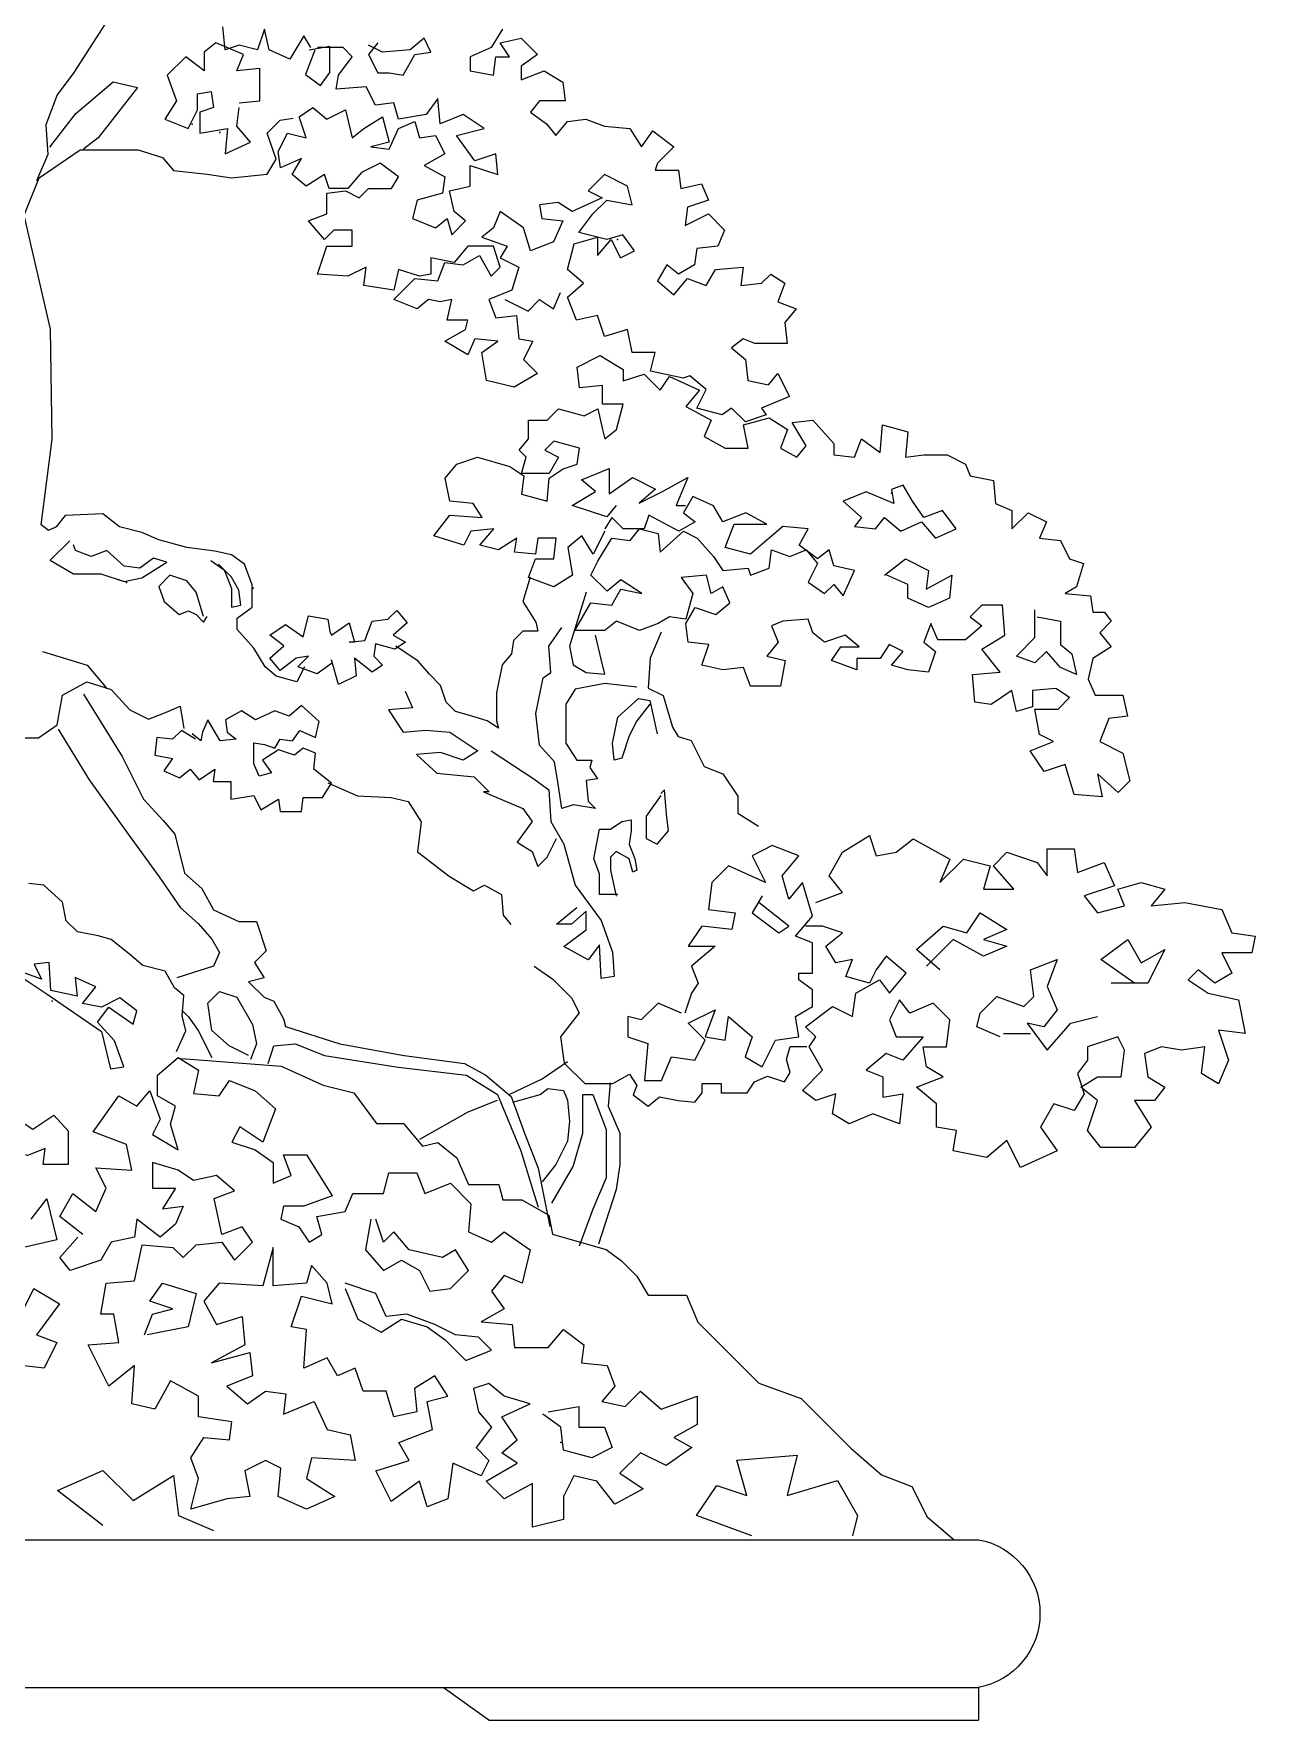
# Model space of a CAD drawing. Extents: x 972 to 1810, y 1574 to 2161.
# Drawn here: x 1542.3 to 1810.3, y 1574.4 to 1944.4 of the extents above; entities that cross this region are included whole.
import ezdxf

# ---------------------------------------------------------------- set-up
doc = ezdxf.new("R2010")
doc.units = 0
doc.header["$LTSCALE"] = 0.9
doc.header["$MEASUREMENT"] = 0
doc.header["$PDSIZE"] = 15
for name, color, linetype in [('2', 2, 'CONTINUOUS'), ('3', 3, 'CONTINUOUS'), ('4', 4, 'CONTINUOUS')]:
    doc.layers.add(name, color=color, linetype=linetype)

msp = doc.modelspace()

# ---------------------------------------------------------------- linework, layer by layer
at = {"layer": '2'}
for points in [[(1101.58, 1614.03), (1749.57, 1614.03)], [(1101.58, 1581.63), (1749.57, 1581.63)], [(1642.19, 1574.43), (1632.15, 1581.63)], [(1642.19, 1574.43), (1749.57, 1574.43)]]:
    msp.add_lwpolyline(points, dxfattribs=at)
msp.add_lwpolyline([(1749.57, 1614.03, -0.832569), (1749.57, 1581.63, -3.081193), (1749.57, 1581.63), (1749.57, 1574.43)], format="xyb", dxfattribs=at)
at = {"layer": '3'}
for points in [[(1587.36, 1929.19), (1591.92, 1929.69), (1591.92, 1936.79), (1586.85, 1936.28), (1588.37, 1939.83), (1582.28, 1942.37), (1579.75, 1940.34), (1579.75, 1936.28), (1575.69, 1939.32), (1571.63, 1935.27), (1573.66, 1929.69), (1571.12, 1925.64), (1576.2, 1923.61), (1578.23, 1927.66), (1578.23, 1931.21), (1581.27, 1931.72), (1581.78, 1928.17), (1578.73, 1927.16), (1578.73, 1922.6), (1584.82, 1923.61), (1584.31, 1918.03), (1589.89, 1920.57), (1586.85, 1924.12), (1587.36, 1928.17)], [(1603.08, 1941.35), (1601.56, 1943.89), (1598.52, 1938.82), (1593.95, 1940.84), (1592.94, 1945.41), (1591.41, 1940.84), (1587.36, 1941.86), (1584.31, 1940.84), (1583.81, 1945.91)], [(1645.19, 1945.41), (1642.65, 1941.35), (1638.08, 1939.32), (1638.08, 1936.28), (1643.16, 1935.27), (1643.66, 1939.32), (1646.71, 1939.32), (1644.68, 1942.37), (1649.25, 1943.38), (1652.8, 1939.83), (1649.25, 1937.3), (1649.25, 1934.25), (1654.32, 1936.28), (1658.38, 1933.75), (1658.88, 1929.69), (1653.3, 1929.69), (1651.27, 1927.16), (1654.83, 1924.62), (1656.85, 1922.09), (1659.39, 1925.13), (1663.45, 1925.64), (1667.51, 1924.12), (1673.09, 1923.61), (1675.62, 1919.55), (1678.16, 1923.1), (1682.73, 1919.55), (1679.17, 1916.01), (1678.67, 1914.48), (1683.74, 1914.48), (1684.25, 1910.43), (1688.81, 1911.44), (1690.34, 1907.89), (1685.77, 1906.37), (1685.26, 1902.32), (1690.34, 1904.85), (1693.89, 1901.3), (1692.36, 1897.76), (1687.8, 1897.25), (1687.29, 1893.7), (1683.74, 1891.67), (1681.2, 1893.7), (1679.17, 1890.15), (1682.73, 1887.11), (1685.77, 1890.66), (1689.83, 1889.14), (1691.86, 1892.69), (1697.94, 1893.19), (1697.44, 1889.14), (1702, 1889.64), (1704.03, 1891.67), (1707.08, 1889.64), (1705.55, 1885.59), (1709.61, 1884.07), (1707.08, 1881.03), (1707.58, 1876.46), (1700.48, 1876.46), (1697.94, 1877.48), (1695.41, 1875.45), (1698.45, 1872.92), (1698.96, 1868.35), (1703.52, 1867.34), (1705.55, 1869.87), (1708.09, 1864.81), (1702, 1862.27), (1703.02, 1860.75), (1698.45, 1859.23), (1695.41, 1862.27), (1693.38, 1860.75), (1687.8, 1862.27), (1689.83, 1866.33), (1686.28, 1869.37), (1684.76, 1868.86), (1677.65, 1870.38), (1678.67, 1874.44), (1673.59, 1874.44), (1672.58, 1879.51), (1667.51, 1877.99), (1665.99, 1882.55), (1661.42, 1881.53), (1659.39, 1886.6), (1662.94, 1889.64), (1659.39, 1892.69), (1660.91, 1898.26), (1665.99, 1899.78), (1665.99, 1895.73), (1669.03, 1899.28), (1671.06, 1895.22), (1674.1, 1896.74), (1671.57, 1900.29), (1668.01, 1899.28), (1661.93, 1900.8), (1664.97, 1904.85), (1668.01, 1907.89), (1673.59, 1906.88), (1672.58, 1910.94), (1667.51, 1913.47), (1663.96, 1909.92), (1667, 1908.4), (1660.41, 1905.36), (1657.36, 1907.39), (1653.3, 1906.88), (1653.81, 1903.84), (1658.38, 1903.33), (1656.35, 1898.77), (1651.27, 1896.74), (1649.75, 1901.81), (1644.68, 1905.36), (1643.16, 1901.81), (1640.62, 1899.78), (1646.2, 1897.76), (1644.68, 1895.22), (1648.74, 1893.19), (1647.22, 1888.12), (1642.14, 1886.1), (1643.66, 1882.04), (1648.23, 1882.55), (1648.74, 1877.48), (1651.78, 1876.97), (1649.75, 1872.92), (1652.8, 1869.87), (1647.72, 1866.83), (1641.64, 1868.35), (1640.62, 1874.44), (1644.17, 1876.97), (1639.1, 1877.48), (1637.58, 1873.93), (1632.5, 1876.97), (1637.07, 1879.51), (1637.58, 1881.53), (1633.01, 1881.53), (1634.03, 1886.1), (1631.49, 1885.59), (1628.95, 1886.1), (1626.42, 1884.07), (1621.34, 1886.1), (1625.91, 1890.66), (1630.98, 1890.15), (1632.5, 1894.21), (1636.56, 1893.7), (1640.11, 1895.73), (1642.65, 1891.17), (1644.68, 1893.19), (1643.16, 1897.76), (1637.58, 1897.76), (1634.53, 1894.21), (1629.46, 1895.22), (1629.46, 1891.67), (1626.92, 1891.17), (1622.36, 1892.69), (1621.34, 1888.12), (1614.75, 1889.14), (1615.26, 1893.19), (1611.2, 1891.17), (1604.6, 1891.67), (1606.63, 1897.76), (1612.21, 1897.76), (1612.21, 1901.3), (1608.16, 1901.3), (1606.13, 1899.28), (1602.57, 1903.33), (1606.63, 1904.85), (1606.63, 1909.42), (1610.69, 1909.92), (1613.74, 1908.4), (1615.76, 1910.43), (1620.84, 1910.43), (1622.36, 1912.96), (1618.3, 1916.01), (1614.24, 1913.98), (1611.2, 1910.43), (1607.14, 1910.43), (1606.13, 1913.47), (1602.07, 1910.94), (1599.02, 1913.47), (1601.05, 1917.02), (1596.49, 1914.99), (1595.98, 1918.54), (1598.01, 1922.6), (1602.07, 1921.58), (1600.55, 1926.14), (1603.59, 1928.17), (1606.63, 1925.64), (1610.69, 1927.66), (1612.21, 1921.58), (1614.75, 1923.61), (1618.81, 1926.14), (1620.33, 1920.57), (1616.27, 1919.55), (1620.33, 1919.05), (1622.36, 1923.61), (1625.91, 1925.13), (1626.92, 1921.58), (1630.48, 1922.09), (1632.5, 1918.03), (1627.94, 1915.5), (1632.5, 1912.96), (1632, 1909.42), (1626.42, 1907.89), (1625.4, 1903.84), (1630.48, 1901.81), (1633.01, 1903.84), (1634.03, 1900.29), (1637.07, 1903.33), (1634.53, 1905.36), (1633.52, 1909.92), (1638.08, 1910.94), (1638.08, 1915.5), (1644.17, 1913.47), (1643.66, 1918.03), (1639.1, 1916.51), (1635.04, 1922.09), (1641.13, 1923.61), (1636.56, 1926.65), (1631.49, 1924.62), (1630.98, 1930.2), (1628.45, 1926.65), (1622.36, 1925.64), (1621.34, 1929.19), (1617.29, 1928.68), (1615.26, 1932.73), (1608.66, 1932.23), (1609.17, 1935.27), (1612.21, 1939.32), (1610.18, 1941.35), (1604.6, 1941.35)], [(1617.79, 1942.37), (1615.76, 1939.83), (1617.79, 1935.78), (1620.33, 1935.78), (1623.37, 1935.27), (1625.91, 1939.83), (1629.46, 1940.34), (1627.94, 1943.38), (1624.9, 1940.84), (1618.81, 1940.34), (1615.76, 1941.86)], [(1545.85, 1919.49), (1551.58, 1926.86), (1559.77, 1933.82), (1565.1, 1932.59), (1562.23, 1928.91), (1556.5, 1921.54), (1553.22, 1919.08)], [(1645.69, 1886.1), (1650.77, 1883.56), (1653.3, 1886.1), (1656.35, 1884.07), (1657.87, 1887.62)], [(1667.6, 1835.26), (1665.07, 1830.19), (1662.53, 1834.24), (1659.49, 1831.71), (1660.5, 1825.62), (1656.44, 1823.09), (1650.86, 1825.12), (1652.38, 1829.17), (1656.44, 1829.17), (1656.95, 1833.73), (1652.89, 1833.73), (1652.38, 1830.19), (1647.82, 1830.69), (1648.33, 1833.73), (1644.27, 1831.2), (1640.21, 1832.21), (1643.25, 1835.76), (1638.18, 1835.26), (1636.66, 1832.21), (1630.06, 1834.24), (1633.61, 1838.8), (1640.72, 1838.3), (1638.69, 1841.34), (1633.61, 1841.85), (1632.6, 1846.92), (1635.14, 1849.96), (1639.7, 1851.48), (1646.8, 1849.45), (1649.85, 1847.42), (1649.34, 1843.37), (1654.92, 1841.85), (1655.43, 1846.92), (1658.47, 1848.94), (1661.51, 1849.96), (1662.02, 1853.51), (1656.44, 1855.03), (1654.41, 1853), (1657.46, 1851.48), (1655.43, 1847.93), (1649.34, 1847.93), (1650.35, 1851.48), (1648.83, 1853), (1650.86, 1855.53), (1650.86, 1859.59), (1654.92, 1859.59), (1657.46, 1862.12), (1663.04, 1860.6), (1666.08, 1862.12), (1667.09, 1857.56), (1667.6, 1855.53), (1670.14, 1857.56), (1671.66, 1863.14), (1667.09, 1863.14), (1667.09, 1867.19), (1662.02, 1866.69), (1661.51, 1871.25), (1666.59, 1873.78), (1671.66, 1870.74), (1671.66, 1868.21), (1676.23, 1869.73), (1679.78, 1866.18), (1681.81, 1869.22), (1688.4, 1866.18), (1685.36, 1862.63), (1690.94, 1859.59), (1689.42, 1856.04), (1693.98, 1853.51), (1699.05, 1853.51), (1698.04, 1858.57), (1703.62, 1860.1), (1707.68, 1857.56), (1706.16, 1853.51), (1709.71, 1851.48), (1711.74, 1854.01), (1708.69, 1859.08), (1713.26, 1859.59), (1717.82, 1854.52), (1717.82, 1851.98), (1722.39, 1851.48), (1723.91, 1855.53), (1727.97, 1852.49), (1728.48, 1858.57), (1734.06, 1857.05), (1733.55, 1851.48), (1737.61, 1851.98), (1742.68, 1851.98), (1746.74, 1849.96), (1747.75, 1847.42), (1752.83, 1846.41), (1753.33, 1841.34), (1756.88, 1839.82), (1756.88, 1835.76), (1760.44, 1839.31), (1764.49, 1837.28), (1762.97, 1833.73), (1767.54, 1833.23), (1769.57, 1829.17), (1772.61, 1828.16), (1771.09, 1823.09), (1768.55, 1821.57), (1774.13, 1821.06), (1774.64, 1817.51), (1777.18, 1817.51), (1778.7, 1815.49), (1776.16, 1812.95), (1778.7, 1809.91), (1774.64, 1807.37), (1773.62, 1802.81), (1775.15, 1799.26), (1781.23, 1799.26), (1782.25, 1794.7), (1778.19, 1794.19), (1776.16, 1789.12), (1781.23, 1786.59), (1782.76, 1780.51), (1780.22, 1777.97), (1775.65, 1782.03), (1776.67, 1776.96), (1770.58, 1777.47), (1768.55, 1784.06), (1763.99, 1782.53), (1760.94, 1787.1), (1766.02, 1789.12), (1762.97, 1790.65), (1761.96, 1796.22), (1767.03, 1796.22), (1769.57, 1798.76), (1766.52, 1800.78), (1761.45, 1800.28), (1761.45, 1796.73), (1757.9, 1795.72), (1756.88, 1800.28), (1752.32, 1797.24), (1748.77, 1797.74), (1748.26, 1803.83), (1754.35, 1804.33), (1750.29, 1809.4), (1755.36, 1812.44), (1754.86, 1819.03), (1750.29, 1819.03), (1747.75, 1816.5), (1750.29, 1814.47), (1746.74, 1811.43), (1740.65, 1811.43), (1739.13, 1814.98), (1737.61, 1810.92), (1740.14, 1808.9), (1738.62, 1804.33), (1734.06, 1804.84), (1730.51, 1805.85), (1733.04, 1808.9), (1730, 1810.42), (1727.97, 1807.37), (1722.9, 1807.37), (1722.9, 1804.84), (1717.32, 1806.87), (1719.35, 1809.91), (1723.4, 1809.91), (1720.36, 1812.44), (1715.79, 1810.92), (1713.26, 1812.95), (1712.24, 1815.99), (1706.66, 1815.49), (1704.13, 1814.47), (1705.65, 1810.92), (1703.11, 1807.88), (1707.17, 1806.87), (1706.16, 1801.29), (1699.56, 1801.29), (1698.04, 1805.35), (1693.47, 1804.84), (1688.91, 1805.85), (1690.43, 1810.42), (1685.86, 1810.92), (1685.36, 1814.98), (1687.39, 1818.53), (1691.95, 1817.01), (1695, 1819.54), (1693.47, 1823.09), (1690.94, 1821.57), (1689.92, 1825.62), (1684.34, 1825.12), (1686.88, 1821.57), (1685.36, 1815.99), (1681.81, 1816.5), (1679.27, 1814.98), (1675.21, 1813.46), (1670.14, 1815.49), (1667.6, 1813.46), (1661.01, 1813.46), (1664.56, 1819.54), (1669.12, 1819.03), (1671.15, 1822.58), (1675.72, 1821.57), (1671.15, 1824.61), (1668.11, 1822.08), (1664.56, 1825.62), (1666.08, 1828.67), (1669.12, 1833.73), (1673.18, 1833.23), (1675.21, 1835.76), (1679.27, 1834.75), (1679.78, 1830.69), (1684.85, 1835.26), (1687.89, 1833.73), (1691.44, 1829.68), (1693.47, 1826.64), (1699.05, 1827.14), (1699.56, 1825.62), (1703.62, 1827.14), (1704.13, 1831.2), (1708.19, 1829.68), (1711.74, 1831.2), (1714.27, 1828.16), (1712.24, 1824.1), (1715.79, 1821.57), (1717.82, 1823.6), (1719.85, 1821.06), (1722.39, 1826.64), (1717.82, 1827.65), (1716.81, 1831.2), (1714.27, 1829.17), (1710.21, 1832.21), (1712.24, 1835.76), (1706.66, 1836.27), (1703.62, 1833.73), (1699.56, 1830.19), (1693.98, 1831.71), (1696.01, 1836.78), (1703.11, 1836.78), (1698.55, 1839.31), (1693.47, 1837.28), (1691.44, 1840.83), (1686.88, 1842.86), (1684.85, 1839.31), (1687.39, 1837.28), (1683.84, 1835.26), (1677.24, 1838.8), (1676.23, 1835.76), (1671.66, 1835.76), (1669.12, 1838.3), (1667.6, 1835.76)], [(1670.09, 1840.92), (1668.06, 1838.39), (1660.45, 1840.92), (1665.53, 1843.96), (1662.48, 1846.5), (1668.57, 1849.03), (1668.57, 1843.46), (1673.64, 1847.01), (1678.72, 1844.47), (1675.17, 1841.43), (1680.24, 1843.96), (1685.82, 1847.01), (1683.28, 1840.92), (1685.31, 1840.92)], [(1724.93, 1843.87), (1719.85, 1841.85), (1723.91, 1838.3), (1722.39, 1836.27), (1726.95, 1835.76), (1728.98, 1838.3), (1732.53, 1835.26), (1737.1, 1837.28), (1740.14, 1833.73), (1744.71, 1835.76), (1741.67, 1839.82), (1737.61, 1838.3), (1735.07, 1841.85), (1733.04, 1845.39), (1730.51, 1844.38), (1731.01, 1841.34), (1724.93, 1843.87)], [(1728.98, 1825.62), (1733.55, 1829.17), (1738.62, 1826.64), (1738.11, 1822.58), (1743.7, 1825.62), (1743.19, 1820.55), (1738.62, 1818.53), (1734.06, 1820.55), (1734.06, 1823.6), (1729.49, 1825.62)], [(1607.63, 1806.27), (1604.54, 1803.95), (1600.28, 1805.5), (1602.6, 1807.82), (1599.89, 1807.43), (1596.41, 1804.73), (1594.09, 1807.43), (1597.18, 1810.14), (1594.09, 1812.46), (1597.57, 1814.78), (1601.44, 1812.07), (1602.6, 1816.72), (1606.86, 1815.94), (1607.25, 1813.24), (1607.63, 1812.46), (1611.5, 1815.17), (1612.67, 1810.91), (1611.5, 1810.91), (1614.99, 1811.3), (1616.54, 1815.56), (1620.02, 1815.94), (1621.96, 1817.88), (1624.28, 1815.17), (1621.18, 1812.46), (1623.89, 1810.91), (1621.57, 1809.37), (1617.31, 1810.53), (1616.92, 1807.82), (1618.86, 1805.89), (1616.54, 1804.34), (1612.67, 1807.43), (1613.05, 1803.56), (1609.18, 1801.63), (1607.63, 1807.05)], [(1762.46, 1816.5), (1767.54, 1815.49), (1767.54, 1810.42), (1770.07, 1808.39), (1771.09, 1803.83), (1767.54, 1805.35), (1764.49, 1808.9), (1761.96, 1806.36), (1757.9, 1807.88), (1761.96, 1811.94), (1761.96, 1818.02)], [(1669.68, 1785.06), (1669.27, 1788.74), (1670.49, 1794.47), (1675, 1798.56), (1677.46, 1798.15), (1679.1, 1790.79)], [(1577.83, 1789.64), (1574.73, 1791.57), (1572.79, 1789.64), (1569.31, 1790.03), (1568.92, 1786.16), (1572.79, 1785.38), (1570.86, 1782.68), (1574.34, 1781.13), (1576.67, 1783.06), (1578.6, 1780.74), (1582.09, 1783.06), (1581.7, 1780.36), (1585.57, 1780.36), (1585.57, 1776.49), (1590.6, 1777.26), (1592.15, 1774.17), (1596.02, 1776.49), (1596.41, 1773.78), (1601.05, 1773.78), (1601.44, 1776.87), (1605.7, 1776.87), (1607.63, 1779.97), (1603.76, 1783.06), (1604.15, 1786.54), (1601.44, 1787.7), (1599.5, 1786.16), (1596.02, 1787.32), (1592.54, 1785), (1594.47, 1782.29), (1591.76, 1781.52), (1590.6, 1784.22), (1590.6, 1788.87), (1592.92, 1788.48), (1595.25, 1787.7), (1596.41, 1789.64), (1599.12, 1789.25), (1600.67, 1791.57), (1604.15, 1790.03), (1604.92, 1793.51), (1601.05, 1796.99), (1598.34, 1794.67), (1595.25, 1795.83), (1590.99, 1793.89), (1587.89, 1795.83), (1584.41, 1793.89), (1584.79, 1791.19), (1586.73, 1789.64), (1583.25, 1789.25), (1580.54, 1793.89), (1579.38, 1791.19), (1578.99, 1789.25), (1577.05, 1790.8)], [(1677.46, 1797.34), (1674.59, 1793.65), (1672.95, 1790.38), (1671.31, 1785.47), (1669.68, 1785.06)], [(1670.49, 1755.59), (1666.4, 1755.59), (1666.4, 1760.09), (1665.17, 1763.37), (1666.4, 1769.91), (1668.86, 1769.91), (1671.31, 1771.55), (1673.36, 1771.96), (1673.36, 1769.51), (1672.95, 1766.64), (1674.18, 1763.37), (1674.59, 1760.91), (1673.77, 1760.5), (1672.95, 1763.37), (1670.08, 1765), (1668.86, 1763.78), (1668.86, 1760.91), (1670.08, 1755.18)], [(1713.87, 1753.78), (1719.76, 1755.99), (1716.82, 1759.67), (1719.76, 1764.82), (1725.65, 1768.49), (1727.12, 1764.08), (1731.54, 1764.82), (1735.22, 1767.76), (1743.31, 1763.34), (1741.1, 1758.2), (1746.25, 1763.34), (1752.14, 1761.87), (1750.67, 1756.73), (1757.29, 1756.73), (1752.88, 1761.87), (1755.82, 1764.82), (1762.45, 1762.61), (1764.65, 1759.67), (1764.65, 1765.55), (1770.54, 1765.55), (1771.28, 1760.4), (1777.17, 1762.61), (1779.37, 1757.46), (1772.75, 1755.25), (1775.69, 1751.58), (1781.58, 1753.05), (1780.11, 1756.73), (1785.26, 1758.2), (1790.41, 1756.73), (1787.47, 1753.05), (1794.83, 1753.78), (1802.92, 1752.31), (1805.13, 1747.16), (1810.28, 1746.43), (1809.55, 1742.75), (1802.92, 1742.75), (1805.13, 1738.34), (1801.45, 1736.13), (1797.77, 1739.07), (1795.56, 1736.87), (1799.98, 1733.93), (1806.6, 1732.46), (1808.08, 1725.1), (1802.19, 1725.84), (1804.4, 1719.22), (1802.19, 1714.07), (1798.51, 1716.28), (1799.24, 1722.16), (1794.09, 1721.42), (1789.68, 1722.16), (1786, 1720.69), (1786.73, 1715.54), (1790.41, 1713.33), (1788.2, 1710.39), (1783.79, 1710.39), (1787.47, 1704.51), (1783.79, 1700.1), (1776.43, 1700.1), (1773.49, 1703.77), (1775.69, 1710.39), (1772.01, 1713.33), (1775.69, 1715.54), (1780.85, 1715.54), (1781.58, 1721.42), (1780.11, 1724.37), (1773.49, 1722.16), (1773.49, 1719.22), (1771.28, 1716.28), (1772.75, 1711.86), (1770.54, 1708.19), (1766.13, 1709.66), (1763.18, 1704.51), (1766.86, 1699.36), (1758.77, 1695.68), (1755.82, 1701.57), (1751.41, 1697.89), (1744.05, 1699.36), (1744.78, 1703.77), (1740.37, 1704.51), (1740.37, 1709.66), (1735.95, 1713.33), (1741.84, 1715.54), (1738.16, 1717.75), (1737.42, 1722.16), (1742.57, 1722.16), (1743.31, 1728.04), (1739.63, 1731.72), (1734.48, 1729.51), (1732.27, 1732.46), (1730.06, 1728.04), (1731.54, 1724.37), (1737.42, 1724.37), (1733.01, 1719.22), (1729.33, 1720.69), (1724.91, 1717.01), (1728.59, 1715.54), (1728.59, 1711.13), (1733.01, 1711.86), (1732.27, 1705.24), (1726.38, 1707.45), (1721.23, 1705.24), (1717.55, 1707.45), (1718.29, 1711.86), (1713.87, 1710.39), (1710.93, 1712.6), (1715.34, 1717.01), (1712.4, 1722.16), (1713.87, 1724.37), (1711.66, 1726.57), (1717.55, 1730.98), (1721.97, 1728.78), (1722.7, 1733.93), (1727.86, 1736.87), (1730.06, 1733.93), (1733.74, 1738.34), (1729.33, 1742.02), (1727.12, 1739.07), (1725.65, 1736.13), (1720.5, 1737.6), (1721.97, 1741.28), (1718.29, 1740.55), (1716.08, 1744.22), (1719.76, 1747.16), (1715.34, 1748.64), (1711.66, 1748.64)], [(1684.43, 1729.51), (1679.28, 1731.72), (1675.6, 1728.04), (1672.66, 1728.78), (1672.66, 1724.37), (1677.07, 1722.89), (1676.34, 1714.8), (1680.02, 1714.8), (1682.23, 1719.95), (1687.38, 1719.22), (1689.59, 1723.63), (1685.91, 1727.31), (1691.79, 1730.25), (1689.59, 1724.37), (1694, 1723.63), (1694.74, 1728.78), (1699.89, 1724.37), (1698.42, 1719.95), (1702.1, 1717.75), (1705.04, 1723.63), (1710.19, 1724.37), (1709.46, 1728.78), (1713.14, 1730.98), (1713.14, 1734.66), (1710.19, 1736.87), (1710.19, 1738.34), (1713.14, 1738.34), (1713.14, 1744.96), (1709.46, 1746.43), (1713.14, 1750.84), (1710.93, 1758.2), (1707.98, 1754.52), (1706.51, 1759.67), (1710.19, 1764.08), (1704.3, 1766.29), (1699.89, 1764.08), (1702.83, 1758.2), (1694.74, 1761.87), (1691.06, 1758.2), (1690.32, 1752.31), (1696.21, 1751.58), (1695.47, 1747.9), (1688.85, 1748.64), (1685.91, 1744.22), (1691.79, 1744.22), (1686.64, 1739.81), (1688.11, 1736.13), (1686.64, 1733.93), (1685.17, 1729.51)], [(1702.1, 1755.25), (1699.89, 1751.58), (1705.78, 1747.16), (1707.98, 1748.64), (1701.36, 1753.78)], [(1741.1, 1739.07), (1735.95, 1743.49), (1741.84, 1748.64), (1746.99, 1747.16), (1749.93, 1751.58), (1755.82, 1747.9), (1750.67, 1745.69), (1755.82, 1744.22), (1750.67, 1742.02), (1744.05, 1745.69), (1738.16, 1739.81)], [(1512.1, 1744.75), (1522.34, 1738.61), (1532.58, 1738.21), (1539.14, 1737.8), (1545.28, 1733.7), (1557.16, 1725.52), (1559.2, 1717.33), (1562.07, 1717.74), (1560.02, 1723.47), (1556.34, 1727.56), (1558.79, 1730.84), (1564.12, 1727.15), (1564.94, 1730.02), (1561.25, 1732.88), (1557.16, 1730.84), (1553.06, 1731.66), (1555.93, 1735.34), (1551.42, 1737.39), (1551.83, 1733.29), (1546.1, 1734.52), (1545.69, 1740.66), (1542.41, 1740.25), (1544.05, 1736.98), (1539.55, 1738.61)], [(1783.79, 1736.13), (1776.43, 1741.28), (1782.32, 1745.69), (1785.26, 1740.55), (1790.41, 1743.49), (1786.73, 1736.13), (1778.64, 1736.13)], [(1754.35, 1724.37), (1749.2, 1726.57), (1749.93, 1729.51), (1753.61, 1733.19), (1759.5, 1730.98), (1761.71, 1733.19), (1760.97, 1739.07), (1766.86, 1741.28), (1764.65, 1735.4), (1766.86, 1730.25), (1763.92, 1726.57), (1760.24, 1727.31), (1764.65, 1721.42), (1769.81, 1727.31), (1775.69, 1728.78)], [(1755.09, 1725.1), (1760.97, 1725.1)], [(1553.13, 1680.98), (1548.06, 1684.92), (1550.88, 1689.99), (1555.95, 1686.05), (1558.21, 1691.12), (1555.95, 1695.62), (1563.84, 1695.06), (1562.71, 1700.69), (1555.39, 1703.51), (1561.02, 1711.39), (1564.97, 1709.14), (1567.79, 1712.52), (1570.04, 1706.32), (1568.35, 1702.94), (1573.99, 1699.56), (1572.3, 1705.19), (1573.42, 1709.14), (1569.48, 1711.39), (1569.48, 1715.9), (1573.99, 1719.84), (1578.49, 1717.02), (1577.37, 1711.95), (1583, 1711.39), (1585.26, 1714.77), (1590.89, 1712.52), (1595.4, 1708.57), (1592.58, 1701.25), (1587.51, 1704.63), (1585.82, 1701.25), (1590.89, 1699.56), (1594.84, 1696.75), (1594.84, 1692.24), (1598.78, 1693.93), (1597.09, 1698.44), (1602.16, 1698.44), (1604.98, 1693.93), (1607.8, 1689.43), (1601.6, 1687.17), (1597.09, 1687.17), (1596.53, 1684.36), (1600.47, 1682.67), (1602.73, 1679.29), (1605.55, 1680.98), (1604.42, 1684.92), (1610.62, 1686.05), (1612.31, 1689.99), (1619.07, 1689.99), (1620.2, 1694.49), (1626.4, 1694.49), (1628.09, 1689.99), (1633.72, 1692.24), (1638.23, 1687.74), (1637.67, 1681.54), (1642.74, 1679.29), (1645.56, 1681.54), (1651.2, 1677.6), (1649.5, 1670.28), (1645.56, 1671.97), (1642.74, 1668.59), (1645.56, 1664.65), (1640.49, 1661.83), (1647.25, 1661.27), (1647.81, 1656.2), (1655.14, 1656.2), (1658.52, 1660.14), (1663.03, 1656.76), (1662.47, 1652.82), (1668.1, 1652.26), (1669.79, 1647.75), (1666.98, 1644.37), (1672.05, 1643.25), (1675.43, 1646.62), (1679.94, 1642.68), (1687.83, 1645.5), (1687.83, 1639.3), (1682.76, 1636.49), (1686.7, 1634.23), (1681.06, 1630.29), (1675.43, 1633.11), (1670.92, 1628.6), (1675.99, 1625.22), (1669.79, 1621.84), (1665.85, 1626.91), (1660.78, 1628.04), (1658.52, 1623.53), (1658.52, 1618.47), (1651.76, 1616.78), (1651.76, 1626.35), (1645.56, 1622.97), (1641.61, 1626.91), (1648.38, 1630.86), (1645, 1633.11), (1648.38, 1635.92), (1645, 1640.99), (1651.2, 1643.81), (1645.56, 1645.5), (1642.18, 1648.31), (1638.8, 1647.19), (1639.92, 1642.12), (1642.74, 1638.74), (1639.36, 1634.23), (1642.18, 1631.42), (1640.49, 1628.04), (1634.29, 1630.86), (1633.16, 1622.97), (1628.65, 1621.28), (1626.96, 1626.91), (1620.76, 1622.41), (1617.38, 1629.17), (1624.71, 1631.42), (1622.45, 1635.36), (1629.78, 1638.18), (1628.65, 1644.37), (1633.16, 1645.5), (1630.34, 1650), (1625.83, 1647.19), (1626.4, 1642.12), (1621.33, 1640.99), (1619.64, 1646.62), (1614.56, 1646.62), (1612.87, 1651.69), (1608.93, 1650), (1606.67, 1653.95), (1601.6, 1651.69), (1602.16, 1660.14), (1598.78, 1660.7), (1601.04, 1667.46), (1607.8, 1665.77), (1606.67, 1670.28), (1603.29, 1674.22), (1602.16, 1670.28), (1594.84, 1669.71), (1594.84, 1678.16), (1592.58, 1669.71), (1583, 1670.28), (1579.62, 1666.34), (1582.44, 1661.27), (1588.08, 1662.96), (1588.64, 1656.76), (1581.31, 1652.82), (1589.77, 1655.07), (1590.33, 1650), (1584.69, 1647.75), (1589.2, 1643.81), (1593.15, 1646.62), (1597.66, 1646.06), (1597.09, 1641.56), (1603.86, 1644.37), (1606.67, 1638.18), (1611.75, 1637.05), (1612.87, 1631.42), (1603.29, 1631.98), (1602.16, 1627.48), (1608.36, 1623.53), (1602.16, 1620.72), (1595.97, 1623.53), (1596.53, 1629.73), (1593.15, 1631.42), (1588.64, 1629.17), (1589.77, 1623.53), (1584.69, 1622.97), (1576.8, 1620.72), (1578.49, 1627.48), (1576.8, 1631.98), (1579.62, 1636.49), (1585.26, 1635.92), (1585.82, 1639.87), (1578.49, 1640.99), (1578.49, 1645.5), (1572.3, 1648.88), (1568.91, 1642.68), (1563.84, 1643.81), (1564.41, 1652.26), (1558.77, 1647.75), (1554.26, 1656.76), (1561.02, 1657.32), (1559.9, 1663.52), (1557.08, 1663.52), (1558.21, 1670.28), (1564.41, 1670.84), (1566.1, 1678.73), (1572.86, 1678.16), (1575.11, 1675.91), (1577.93, 1678.73), (1583.57, 1679.29), (1586.38, 1675.35), (1590.33, 1679.29), (1588.08, 1682.67), (1583.57, 1680.98), (1581.88, 1688.86), (1586.38, 1690.55), (1582.44, 1693.93), (1577.37, 1692.8), (1573.99, 1695.06), (1568.35, 1696.75), (1568.35, 1691.12), (1573.42, 1691.12), (1570.6, 1686.61), (1575.11, 1687.17), (1573.42, 1683.23), (1570.04, 1680.42), (1564.97, 1684.36), (1564.41, 1680.42), (1559.33, 1679.29), (1557.08, 1675.35), (1550.32, 1673.09), (1548.06, 1675.91), (1552.01, 1680.42)], [(1574.78, 1719.61), (1596.59, 1717.93), (1605.81, 1713.74), (1612.52, 1712.06), (1617.55, 1705.36), (1623.42, 1705.36), (1627.62, 1700.33), (1630.97, 1701.17), (1635.17, 1697.81), (1637.68, 1691.95), (1644.39, 1691.95), (1645.23, 1688.59), (1649.42, 1688.59), (1655.3, 1685.24), (1656.13, 1681.05), (1662.01, 1679.38), (1667.88, 1677.7), (1671.23, 1675.18), (1674.59, 1671.83), (1677.1, 1667.64), (1685.49, 1667.64), (1688.01, 1661.77), (1691.36, 1658.42), (1695.55, 1654.23), (1701.42, 1648.36), (1710.65, 1645.01), (1721.55, 1634.12), (1728.26, 1628.25), (1734.97, 1625.74), (1738.33, 1619.03), (1744.2, 1614)], [(1538.63, 1699.07), (1533.21, 1702.94), (1537.47, 1707.19), (1542.11, 1704.1), (1546.76, 1707.19), (1549.85, 1703.71), (1549.85, 1696.36), (1544.43, 1696.36), (1544.82, 1699.84), (1540.95, 1698.29), (1537.85, 1699.07)], [(1541.8, 1684.33), (1545.18, 1688.84), (1547.43, 1679.83), (1540.11, 1678.14)], [(1616.25, 1684.36), (1615.13, 1677.6), (1619.07, 1673.09), (1623.02, 1675.35), (1626.96, 1673.09), (1629.22, 1668.59), (1633.72, 1669.15), (1637.67, 1673.09), (1634.85, 1677.6), (1632.03, 1675.91), (1624.71, 1677.6), (1621.33, 1681.54), (1619.07, 1679.29), (1617.38, 1684.36)], [(1539.54, 1663.49), (1542.36, 1669.13), (1548, 1665.75), (1542.92, 1658.99), (1547.43, 1657.3), (1544.62, 1651.67), (1535.03, 1652.79)], [(1566.66, 1659.01), (1568.35, 1663.52), (1572.86, 1664.65), (1567.79, 1666.34), (1570.6, 1670.28), (1577.93, 1668.03), (1576.24, 1660.7), (1567.22, 1659.01)], [(1610.62, 1669.15), (1613.44, 1662.39), (1618.51, 1659.58), (1623.02, 1662.39), (1628.65, 1660.7), (1632.6, 1657.89), (1637.11, 1653.38), (1642.74, 1655.64), (1639.92, 1658.45), (1634.85, 1659.01), (1630.34, 1661.27), (1624.14, 1663.52), (1619.64, 1662.96), (1617.38, 1668.03), (1610.62, 1670.28)], [(1655.14, 1642.12), (1661.9, 1643.25), (1661.9, 1638.74), (1667.54, 1638.74), (1669.23, 1634.23), (1664.72, 1631.98), (1658.52, 1633.67), (1657.96, 1638.74), (1654.01, 1641.56)], [(1699.87, 1614.92), (1687.73, 1619.33), (1692.14, 1625.94), (1698.77, 1623.74), (1696.56, 1631.46), (1709.8, 1632.56), (1707.59, 1623.74), (1718.63, 1627.05), (1723.04, 1619.33), (1721.94, 1614.92)], [(1557.51, 1617.12), (1547.58, 1624.84), (1557.51, 1629.25), (1564.13, 1622.64), (1572.96, 1628.15), (1574.06, 1619.33), (1581.79, 1616.02)]]:
    msp.add_lwpolyline(points, dxfattribs=at)
for p in [(1577.12, 1924.53), (1583.18, 1922.71), (1670.35, 1899.27), (1730.5, 1843.62), (1560.98, 1824.56), (1562.66, 1824), (1590.44, 1822.77), (1546.37, 1732.2), (1657.93, 1635.34)]:
    msp.add_point(p, dxfattribs=at)
at = {"layer": '4'}
for points in [[(1590.46, 1996.45), (1587.59, 1994.82), (1584.32, 1996.04), (1582.68, 1998.5), (1583.09, 1985.4), (1584.73, 1984.17), (1583.09, 1973.53), (1578.17, 1969.85), (1574.9, 1971.08), (1570.39, 1974.76), (1567.12, 1971.9), (1569.16, 1969.44), (1569.57, 1963.3), (1571.21, 1960.85), (1565.89, 1955.52), (1559.33, 1948.57), (1551.14, 1935.88), (1547.46, 1930.97), (1545, 1924.42), (1545.41, 1917.87), (1542.95, 1912.14)], [(1604, 1940.78), (1601.96, 1935.46), (1605.23, 1933), (1607.28, 1935.87), (1607.28, 1941.59), (1602.78, 1940.78)], [(1601.69, 1805.52), (1600.05, 1802.25), (1595.54, 1803.48), (1593.09, 1805.52), (1590.63, 1809.61), (1586.94, 1813.71), (1586.94, 1816.16), (1590.22, 1818.62), (1590.22, 1823.53), (1588.58, 1828.03), (1585.72, 1830.08), (1582.03, 1830.9), (1575.89, 1831.72), (1569.74, 1833.35), (1566.06, 1834.99), (1561.14, 1836.22), (1557.46, 1839.08), (1549.26, 1838.67), (1547.22, 1836.22), (1545.58, 1835.4), (1543.94, 1836.63), (1546.4, 1855.45), (1545.99, 1879.6), (1540.25, 1904.57), (1543.53, 1912.75), (1552.54, 1918.89), (1565.24, 1918.89), (1570.56, 1917.25), (1573.02, 1914.39), (1580.39, 1913.57), (1585.72, 1912.75), (1593.5, 1913.57), (1595.54, 1916.85), (1593.5, 1922.58), (1596.36, 1925.44), (1599.23, 1925.85)], [(1550.24, 1833.14), (1545.97, 1828.88), (1551.09, 1825.9), (1557.06, 1825.9), (1562.18, 1824.2), (1566.01, 1825.05), (1571.56, 1828.46), (1568.57, 1829.31), (1565.59, 1827.18), (1562.18, 1827.6), (1558.34, 1831.01), (1554.93, 1829.73), (1551.52, 1831.01), (1551.09, 1832.29)], [(1581.21, 1828.85), (1584.08, 1826.8), (1585.72, 1822.71), (1585.72, 1819.85), (1585.72, 1818.62), (1587.76, 1819.03), (1587.35, 1822.3), (1585.72, 1825.17), (1582.85, 1828.03)], [(1579.57, 1816.57), (1577.93, 1821.89), (1575.89, 1824.35), (1572.2, 1825.58), (1569.74, 1823.12), (1570.97, 1819.85), (1574.25, 1816.98), (1576.3, 1817.8), (1577.93, 1816.98), (1579.57, 1815.34), (1580.39, 1816.57)], [(1651.25, 1825.17), (1649.61, 1819.85), (1652.47, 1815.34), (1652.88, 1813.3), (1649.61, 1813.3), (1647.56, 1811.25), (1647.15, 1808.39), (1645.1, 1805.93), (1643.87, 1799.79), (1643.87, 1793.65), (1644.28, 1792.02), (1641.83, 1793.65), (1637.73, 1794.88), (1634.86, 1795.7), (1632.81, 1797.75), (1631.59, 1801.43), (1629.13, 1803.88), (1626.67, 1806.75), (1621.76, 1810.02)], [(1663.53, 1821.89), (1659.85, 1810.02), (1660.66, 1805.93), (1663.53, 1804.29), (1667.63, 1803.88), (1666.81, 1807.16), (1665.58, 1812.48)], [(1674.59, 1801.02), (1667.63, 1801.84), (1661.07, 1800.61), (1659.03, 1797.34), (1659.03, 1788.74), (1661.48, 1785.06), (1664.76, 1785.06), (1664.35, 1783.42), (1665.99, 1780.97), (1663.53, 1780.56), (1663.94, 1776.05), (1665.58, 1774.42), (1660.66, 1775.24), (1658.21, 1774.42), (1657.39, 1779.74), (1656.57, 1784.65), (1653.29, 1788.33), (1652.47, 1795.29), (1654.11, 1803.07), (1655.75, 1804.29), (1655.34, 1810.02), (1658.21, 1814.12)], [(1679.98, 1813.12), (1677.52, 1807.39), (1677.11, 1800.84), (1680.39, 1799.21), (1682.44, 1792.25), (1683.67, 1790.2), (1686.53, 1789.38), (1689.4, 1783.65), (1693.49, 1782.02), (1696.77, 1777.1), (1696.77, 1773.42), (1701.28, 1770.56)], [(1544.27, 1808.86), (1554.08, 1805.87), (1558.34, 1800.76)], [(1539.24, 1789.91), (1543.34, 1789.91), (1547.44, 1792.78), (1548.66, 1799.32), (1553.99, 1802.19), (1559.31, 1800.55), (1563.41, 1796.05), (1567.5, 1794), (1571.6, 1795.64), (1574.47, 1796.87), (1575.29, 1791.96)], [(1553.22, 1799.48), (1561.75, 1785.85), (1566.44, 1776.47), (1570.71, 1771.78), (1573.26, 1768.8), (1575.4, 1760.28), (1579.23, 1756.87), (1581.79, 1752.18), (1587.34, 1749.63), (1591.17, 1749.63), (1593.31, 1743.23), (1590.75, 1740.68), (1592.88, 1737.27), (1589.47, 1736.42), (1592.88, 1733.01), (1595.01, 1732.15), (1597.14, 1728.32), (1597.57, 1726.61), (1609.51, 1722.78), (1623.58, 1720.22), (1636.8, 1718.52), (1641.49, 1715.96), (1647.03, 1711.27), (1650.02, 1703.18), (1653, 1695.51), (1655.56, 1682.73)], [(1623.8, 1800.2), (1625.44, 1796.52), (1620.12, 1796.11), (1623.39, 1791.2), (1628.31, 1791.61), (1633.63, 1791.2), (1639.78, 1787.1), (1636.5, 1785.06), (1631.59, 1786.7), (1626.26, 1786.29), (1630.77, 1782.19), (1638.96, 1781.37), (1642.23, 1778.1), (1641.01, 1778.1), (1649.61, 1774.42), (1651.65, 1771.55), (1648.38, 1767.05), (1651.65, 1765), (1652.88, 1761.73), (1654.93, 1763.78), (1656.98, 1767.87)], [(1547.68, 1791.81), (1554.5, 1780.73), (1563.03, 1768.8), (1569.85, 1759.43), (1574.54, 1752.61), (1578.38, 1749.2), (1581.37, 1745.79), (1583.07, 1742.81), (1581.79, 1739.82), (1573.69, 1737.27)], [(1642.64, 1787.1), (1652.06, 1780.97), (1655.34, 1778.51), (1655.75, 1771.55), (1658.62, 1766.64), (1661.07, 1757.64), (1666.81, 1749.86), (1669.27, 1742.9), (1669.68, 1737.58), (1666.81, 1737.17), (1666.4, 1744.54), (1663.94, 1741.27), (1658.62, 1744.13), (1663.53, 1747.81), (1663.53, 1751.91), (1660.26, 1749.04), (1656.98, 1749.04), (1661.48, 1752.73)], [(1606.82, 1780.09), (1613.38, 1777.22), (1620.75, 1776.81), (1624.43, 1776), (1627.3, 1771.49), (1626.48, 1764.95), (1633.44, 1759.62), (1638.77, 1756.35), (1641.23, 1757.58), (1644.91, 1755.53), (1645.32, 1751.03), (1646.96, 1748.98)], [(1679.91, 1777.28), (1676.64, 1772.78), (1676.64, 1767.87), (1679.1, 1766.64), (1681.55, 1769.51), (1681.14, 1773.19), (1680.73, 1778.51), (1679.91, 1777.69)], [(1573.65, 1721.15), (1575.7, 1725.65), (1574.88, 1728.93), (1575.29, 1733.43), (1573.24, 1735.07), (1571.19, 1738.75), (1566.28, 1739.98), (1563.41, 1742.43), (1559.31, 1745.71), (1556.45, 1746.53), (1551.94, 1747.35), (1549.48, 1749.8), (1548.66, 1753.89), (1544.57, 1757.58), (1541.29, 1757.99)], [(1652.13, 1739.86), (1656.22, 1737), (1660.32, 1732.9), (1661.96, 1729.63), (1657.86, 1724.31), (1658.68, 1718.58), (1663.19, 1714.08), (1669.33, 1714.08), (1673.02, 1716.12), (1674.65, 1713.67), (1673.84, 1711.62), (1677.11, 1709.16), (1679.57, 1711.21), (1683.67, 1710.39), (1687.35, 1709.98), (1688.99, 1712.03), (1688.99, 1714.08), (1693.09, 1714.08), (1693.09, 1712.03), (1698.82, 1712.03), (1700.46, 1714.49), (1703.32, 1715.71), (1707.01, 1714.49), (1708.24, 1716.53), (1707.42, 1719.4), (1708.24, 1722.26), (1711.93, 1722.26)], [(1589.47, 1720.22), (1585.2, 1722.35), (1581.37, 1725.76), (1580.51, 1731.73), (1583.07, 1734.29), (1586.91, 1733.01), (1590.32, 1727.04), (1591.17, 1722.78), (1589.89, 1719.37)], [(1574.97, 1730.02), (1576.25, 1728.75), (1578.38, 1725.76), (1581.37, 1719.8)], [(1593.73, 1718.52), (1595.01, 1722.35), (1599.7, 1722.78), (1606.1, 1720.22), (1622.3, 1717.67), (1637.23, 1715.96), (1644.05, 1711.7), (1649.17, 1699.34), (1652.15, 1689.54), (1653, 1686.99)], [(1646.61, 1711.7), (1653.86, 1715.11), (1659.4, 1718.94)], [(1647.46, 1710), (1653.43, 1711.7), (1655.13, 1712.98), (1658.55, 1712.55), (1659.4, 1710.42), (1659.83, 1705.74), (1659.4, 1701.47), (1656.84, 1696.36), (1653.86, 1692.53)], [(1668.78, 1714.26), (1668.35, 1709.14), (1670.91, 1703.18), (1670.91, 1696.36), (1670.06, 1690.82), (1666.22, 1678.89)], [(1626.99, 1701.9), (1637.65, 1707.87), (1644.05, 1710.42)], [(1655.99, 1687.84), (1660.68, 1695.93), (1662.81, 1703.18), (1662.81, 1711.7), (1664.94, 1711.7), (1667.93, 1704.03), (1667.93, 1693.38), (1664.94, 1686.56), (1661.96, 1678.46)]]:
    msp.add_lwpolyline(points, dxfattribs=at)

doc.saveas('drawing.dxf')
